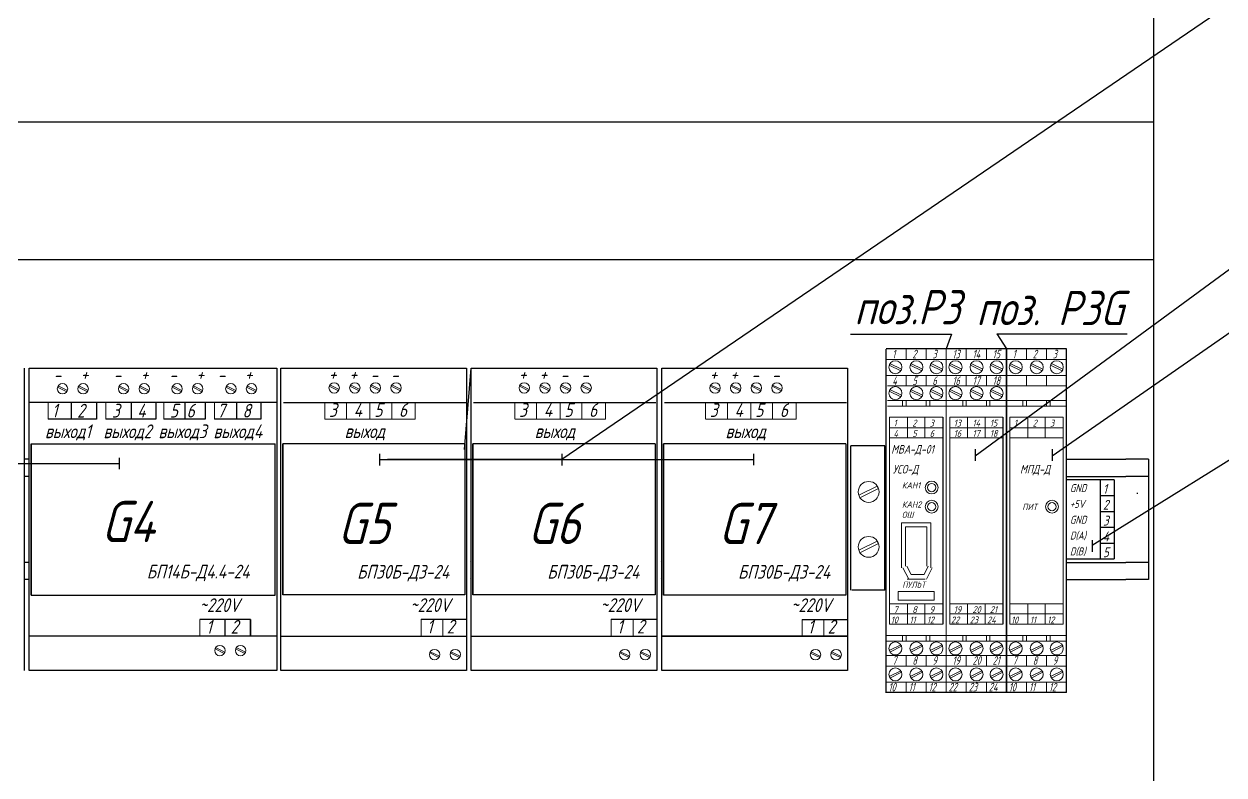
# Model space of a CAD drawing. Header units: millimetres. Extents: x 935 to 2239, y 268 to 862.
# Drawn here: x 1151.3 to 1238.6, y 669.9 to 724.6 of the extents above; entities that cross this region are included whole.
import ezdxf

# ---------------------------------------------------------------- set-up
doc = ezdxf.new("R2010")
doc.units = ezdxf.units.MM
doc.styles.add('GOST тип А', font='GOST_A.TTF', dxfattribs={"oblique": 15})
doc.styles.get("Standard").update_dxf_attribs({"font": 'GOST_A.TTF', "width": 0.8, "oblique": 15, "height": 3})

msp = doc.modelspace()

# ---------------------------------------------------------------- linework, layer by layer
at = {"color": 7, "lineweight": 30}
for p, q in [((1233.4601, 796.4888), (1233.4601, 602.2077)), ((1107.2101, 717.4341), (1233.4601, 717.4341)), ((1107.2101, 707.4341), (1233.4601, 707.4341)), ((1151.3411, 699.5202), (1151.3411, 677.5202)), ((1151.7096, 677.5202), (1151.7096, 699.5202)), ((1151.7096, 677.5202), (1151.7096, 699.5202)), ((1151.7096, 699.5202), (1169.7096, 699.5202)), ((1169.7096, 699.5202), (1169.7096, 677.5202)), ((1170.009, 677.525), (1170.009, 699.525)), ((1170.009, 699.525), (1183.509, 699.525)), ((1170.009, 677.525), (1170.009, 699.525)), ((1183.509, 699.525), (1183.509, 677.525)), ((1183.8312, 677.525), (1183.8312, 699.525)), ((1183.8312, 699.525), (1197.3312, 699.525)), ((1183.8312, 677.525), (1183.8312, 699.525)), ((1197.3312, 699.525), (1197.3312, 677.525)), ((1197.7029, 677.5202), (1197.7029, 699.5202)), ((1197.7029, 699.5202), (1211.2029, 699.5202)), ((1197.7029, 677.5202), (1197.7029, 699.5202)), ((1211.2029, 699.5202), (1211.2029, 677.5202)), ((1183.4765, 693.6967), (1183.4765, 693.6967)), ((1197.3483, 693.6919), (1197.3483, 693.6919)), ((1213.9089, 693.8637), (1211.4483, 693.8637)), ((1211.4483, 683.3637), (1211.4483, 693.8637)), ((1213.9089, 683.3637), (1213.9089, 693.8637)), ((1151.7096, 692.8952), (1151.3411, 692.8952)), ((1169.9387, 692.9824), (1169.9387, 692.9824)), ((1214.0083, 692.8952), (1213.9601, 692.8952)), ((1214.0083, 692.8952), (1214.0083, 692.8952)), ((1233.0909, 692.8952), (1231.4446, 692.8952)), ((1233.0909, 692.8952), (1231.4514, 692.8952)), ((1233.0909, 692.8952), (1233.0909, 684.1452)), ((1233.0909, 692.8952), (1233.0909, 684.1452)), ((1151.7096, 691.6452), (1151.3411, 691.6452)), ((1169.9387, 691.7324), (1169.9387, 691.7324)), ((1183.4765, 691.7324), (1183.4765, 691.7324)), ((1197.3483, 691.7276), (1197.3483, 691.7276)), ((1214.0083, 691.6452), (1213.9601, 691.6452)), ((1214.0068, 691.6452), (1214.0083, 691.6452)), ((1230.5977, 691.4041), (1230.5977, 685.6465)), ((1233.0909, 691.6452), (1231.4446, 691.6452)), ((1233.0909, 691.6452), (1231.4514, 691.6452)), ((1151.7096, 685.3952), (1151.3411, 685.3952)), ((1169.9387, 685.4824), (1169.9387, 685.4824)), ((1183.7609, 685.4824), (1183.7609, 685.4824)), ((1197.6326, 685.4776), (1197.6326, 685.4776)), ((1214.0083, 685.3952), (1213.9655, 685.3952)), ((1233.0909, 685.3952), (1231.4446, 685.3952)), ((1233.0909, 685.3952), (1231.4514, 685.3952)), ((1151.7096, 684.1452), (1151.3411, 684.1452)), ((1169.9387, 684.2324), (1169.9387, 684.2324)), ((1183.7609, 684.2324), (1183.7609, 684.2324)), ((1197.6326, 684.2276), (1197.6326, 684.2276)), ((1214.0083, 684.1452), (1213.9499, 684.1452)), ((1233.0909, 684.1452), (1231.4446, 684.1452)), ((1233.0909, 684.1452), (1231.4514, 684.1452)), ((1213.9089, 683.3637), (1211.5089, 683.3637)), ((1169.7096, 677.5202), (1151.7096, 677.5202)), ((1183.509, 677.525), (1170.009, 677.525)), ((1197.3312, 677.525), (1183.8312, 677.525)), ((1211.2029, 677.5202), (1197.7029, 677.5202)), ((1211.2029, 677.5202), (1197.7029, 677.5202))]:
    msp.add_line(p, q, dxfattribs=at)
at = {"color": 7}
for p, q in [((1256.0163, 737.6071), (1190.4298, 692.8883)), ((1220.4867, 693.1553), (1256.0163, 719.2428)), ((1226.0838, 693.1574), (1255.9191, 713.9005)), ((1256.0373, 703.4791), (1228.9932, 686.6209)), ((1211.4313, 702.0008), (1216.2576, 702.0008)), ((1216.2576, 702.0008), (1218.7527, 702.0008)), ((1218.7527, 702.0008), (1218.3833, 700.9204)), ((1222.0669, 702.0258), (1231.5458, 702.0258)), ((1222.0669, 702.0258), (1222.7583, 700.9204)), ((1170.009, 692.8952), (1170.009, 699.525)), ((1183.3541, 693.6095), (1183.8312, 699.525)), ((1169.7096, 697.0202), (1151.7096, 697.0202)), ((1154.7562, 697.0202), (1154.7562, 695.8044)), ((1156.598, 697.0202), (1156.598, 695.8044)), ((1159.1228, 697.0202), (1159.1228, 695.8044)), ((1160.9015, 697.0202), (1160.9015, 695.8044)), ((1163.0211, 697.0202), (1163.0211, 695.8044)), ((1164.4965, 697.0202), (1164.4965, 695.8044)), ((1166.7713, 697.0202), (1166.7713, 695.8044)), ((1168.55, 697.0202), (1168.55, 695.8044)), ((1170.1909, 697.025), (1183.4413, 697.025)), ((1173.1867, 697.025), (1179.7732, 697.025)), ((1173.1867, 697.025), (1179.7732, 697.025)), ((1173.1867, 697.025), (1179.7732, 697.025)), ((1173.1867, 697.025), (1179.7732, 697.025)), ((1184.0131, 697.025), (1197.2635, 697.025)), ((1187.0088, 697.025), (1193.5953, 697.025)), ((1187.0088, 697.025), (1193.5953, 697.025)), ((1187.0088, 697.025), (1193.5953, 697.025)), ((1187.0088, 697.025), (1193.5953, 697.025)), ((1197.8848, 697.0202), (1211.1352, 697.0202)), ((1200.8806, 697.0202), (1207.467, 697.0202)), ((1200.8806, 697.0202), (1207.467, 697.0202)), ((1200.8806, 697.0202), (1207.467, 697.0202)), ((1200.8806, 697.0202), (1207.467, 697.0202)), ((1154.7562, 695.8044), (1153.0759, 695.8044)), ((1156.598, 695.8044), (1154.7562, 695.8044)), ((1159.1228, 695.8044), (1157.281, 695.8044)), ((1160.9015, 695.8044), (1159.1228, 695.8044)), ((1163.3379, 695.8044), (1161.496, 695.8044)), ((1164.4965, 695.8044), (1163.3379, 695.8044)), ((1166.7713, 695.8044), (1165.1795, 695.8044)), ((1168.55, 695.8044), (1166.7713, 695.8044)), ((1151.8346, 694.0202), (1151.8346, 683.0202)), ((1151.8346, 683.0202), (1151.8346, 694.0202)), ((1151.8346, 694.0202), (1169.5846, 694.0202)), ((1169.5846, 683.0202), (1169.5846, 694.0202)), ((1183.384, 694.025), (1170.134, 694.025)), ((1170.134, 683.025), (1170.134, 694.025)), ((1170.134, 694.025), (1170.134, 683.025)), ((1183.384, 694.025), (1170.134, 694.025)), ((1183.384, 694.025), (1183.384, 683.025)), ((1197.2062, 694.025), (1183.9562, 694.025)), ((1183.9562, 683.025), (1183.9562, 694.025)), ((1183.9562, 694.025), (1183.9562, 683.025)), ((1197.2062, 694.025), (1183.9562, 694.025)), ((1197.2062, 694.025), (1197.2062, 683.025)), ((1211.0779, 694.0202), (1197.8279, 694.0202)), ((1197.8279, 683.0202), (1197.8279, 694.0202)), ((1197.8279, 694.0202), (1197.8279, 683.0202)), ((1211.0779, 694.0202), (1197.8279, 694.0202)), ((1211.0779, 694.0202), (1211.0779, 683.0202)), ((1213.9089, 693.8637), (1211.4483, 693.8637)), ((1213.8556, 693.8637), (1211.4483, 693.8637)), ((1158.252, 693.0106), (1158.252, 692.174)), ((1177.1822, 693.2814), (1177.1822, 692.4449)), ((1177.1822, 692.8883), (1204.3644, 692.8883)), ((1190.4298, 692.8883), (1177.7542, 692.8883)), ((1190.4298, 693.2814), (1190.4298, 692.4449)), ((1204.3644, 693.2974), (1204.3644, 692.4609)), ((1204.3644, 693.0004), (1204.3644, 693.0004)), ((1220.4867, 693.6222), (1220.4867, 692.7857)), ((1220.4867, 692.8818), (1220.4867, 692.8818)), ((1226.0838, 693.6244), (1226.0838, 692.7878)), ((1140.3425, 692.5951), (1158.2276, 692.5796)), ((1232.265, 690.4549), (1232.265, 690.3769)), ((1228.9932, 686.9993), (1228.9932, 686.1628)), ((1151.8346, 683.0202), (1169.5846, 683.0202)), ((1183.384, 683.025), (1170.134, 683.025)), ((1197.2062, 683.025), (1183.9562, 683.025)), ((1211.0779, 683.0202), (1197.8279, 683.0202)), ((1165.95, 681.236), (1164.1082, 681.236)), ((1167.7919, 681.236), (1165.95, 681.236)), ((1165.95, 680.0202), (1165.95, 681.236)), ((1167.7919, 681.236), (1167.7919, 680.0202)), ((1167.7919, 680.0202), (1167.7919, 681.236)), ((1180.2017, 681.2542), (1183.5177, 681.2542)), ((1180.9757, 681.2542), (1183.5177, 681.2542)), ((1180.9757, 681.2542), (1183.5177, 681.2542)), ((1180.9757, 681.2542), (1183.5177, 681.2542)), ((1194.0239, 681.2542), (1197.3399, 681.2542)), ((1194.7979, 681.2542), (1197.3399, 681.2542)), ((1194.7979, 681.2542), (1197.3399, 681.2542)), ((1194.7979, 681.2542), (1197.3399, 681.2542)), ((1207.8956, 681.2494), (1211.2116, 681.2494)), ((1208.6696, 681.2494), (1211.2116, 681.2494)), ((1208.6696, 681.2494), (1211.2116, 681.2494)), ((1208.6696, 681.2494), (1211.2116, 681.2494)), ((1166.2, 680.0202), (1151.7096, 680.0202)), ((1169.7096, 680.0202), (1165.95, 680.0202)), ((1170.009, 680.025), (1183.509, 680.025)), ((1183.8312, 680.025), (1197.3312, 680.025)), ((1211.2029, 680.0202), (1197.7029, 680.0202)), ((1197.7029, 680.0202), (1211.2029, 680.0202))]:
    msp.add_line(p, q, dxfattribs=at)
at = {"linetype": 'Continuous', "lineweight": 0}
for p, q in [((1214.0083, 700.9204), (1218.3833, 700.9204)), ((1215.4583, 700.9204), (1215.4583, 700.1605)), ((1216.9333, 700.9204), (1216.9333, 700.1605)), ((1218.3833, 700.9204), (1218.3833, 675.9204)), ((1218.3833, 700.9204), (1222.7583, 700.9204)), ((1219.8333, 700.9204), (1219.8333, 700.1605)), ((1221.3083, 700.9204), (1221.3083, 700.1605)), ((1222.7583, 700.9204), (1227.1333, 700.9204)), ((1224.2083, 700.9204), (1224.2083, 700.1605)), ((1225.6833, 700.9204), (1225.6833, 700.1605)), ((1227.1333, 675.9204), (1227.1333, 700.9204)), ((1227.1333, 700.9204), (1227.1333, 675.9204)), ((1218.3833, 700.1605), (1214.0083, 700.1605)), ((1215.1305, 699.4416), (1214.2893, 699.8607)), ((1216.6577, 699.4416), (1215.8165, 699.8607)), ((1218.1185, 699.4416), (1217.2773, 699.8607)), ((1222.7583, 700.1605), (1218.3833, 700.1605)), ((1219.5055, 699.4416), (1218.6643, 699.8607)), ((1221.0327, 699.4416), (1220.1915, 699.8607)), ((1222.4935, 699.4416), (1221.6523, 699.8607)), ((1227.1333, 700.1605), (1222.7583, 700.1605)), ((1223.8805, 699.4416), (1223.0393, 699.8607)), ((1225.4077, 699.4416), (1224.5665, 699.8607)), ((1226.8685, 699.4416), (1226.0273, 699.8607)), ((1218.3833, 698.9915), (1214.0083, 698.9915)), ((1215.073, 699.3263), (1214.2318, 699.7455)), ((1215.4583, 698.9915), (1215.4583, 698.2316)), ((1216.6002, 699.3263), (1215.759, 699.7455)), ((1216.9333, 698.9915), (1216.9333, 698.2316)), ((1218.061, 699.3263), (1217.2198, 699.7455)), ((1222.7583, 698.9915), (1218.3833, 698.9915)), ((1219.448, 699.3263), (1218.6068, 699.7455)), ((1219.8333, 698.9915), (1219.8333, 698.2316)), ((1220.9752, 699.3263), (1220.134, 699.7455)), ((1221.3083, 698.9915), (1221.3083, 698.2316)), ((1222.436, 699.3263), (1221.5948, 699.7455)), ((1227.1333, 698.9915), (1222.7583, 698.9915)), ((1223.823, 699.3263), (1222.9818, 699.7455)), ((1224.2083, 698.9915), (1224.2083, 698.2316)), ((1225.3502, 699.3263), (1224.509, 699.7455)), ((1225.6833, 698.9915), (1225.6833, 698.2316)), ((1226.811, 699.3263), (1225.9698, 699.7455)), ((1218.4809, 698.2274), (1214.1059, 698.2274)), ((1222.7583, 698.2316), (1218.3833, 698.2316)), ((1227.1333, 698.2316), (1222.7583, 698.2316)), ((1218.4809, 697.1753), (1214.1059, 697.1753)), ((1215.073, 697.4358), (1214.2318, 697.8549)), ((1215.1305, 697.5511), (1214.2893, 697.9702)), ((1215.2083, 697.1794), (1215.2083, 696.7702)), ((1215.4583, 697.1794), (1215.4583, 696.7702)), ((1216.6002, 697.4358), (1215.759, 697.8549)), ((1216.6577, 697.5511), (1215.8165, 697.9702)), ((1216.9333, 697.1794), (1216.9333, 696.7702)), ((1217.1833, 697.1794), (1217.1833, 696.7702)), ((1218.061, 697.4358), (1217.2198, 697.8549)), ((1218.1185, 697.5511), (1217.2773, 697.9702)), ((1222.7583, 697.1794), (1218.3833, 697.1794)), ((1219.448, 697.4358), (1218.6068, 697.8549)), ((1219.5055, 697.5511), (1218.6643, 697.9702)), ((1219.5833, 697.1794), (1219.5833, 696.7702)), ((1219.8333, 697.1794), (1219.8333, 696.7702)), ((1220.9752, 697.4358), (1220.134, 697.8549)), ((1221.0327, 697.5511), (1220.1915, 697.9702)), ((1221.3083, 697.1794), (1221.3083, 696.7702)), ((1221.5583, 697.1794), (1221.5583, 696.7702)), ((1222.436, 697.4358), (1221.5948, 697.8549)), ((1222.4935, 697.5511), (1221.6523, 697.9702)), ((1227.1333, 697.1794), (1222.7583, 697.1794)), ((1223.9583, 697.1794), (1223.9583, 696.7702)), ((1224.2083, 697.1794), (1224.2083, 696.7702)), ((1225.6833, 697.1794), (1225.6833, 696.7702)), ((1225.9333, 697.1794), (1225.9333, 696.7702)), ((1218.4809, 696.7661), (1214.1059, 696.7661)), ((1222.7583, 696.7702), (1218.3833, 696.7702)), ((1227.1333, 696.7702), (1222.7583, 696.7702)), ((1214.2583, 695.9519), (1214.2583, 680.8889)), ((1218.1333, 695.9519), (1214.2583, 695.9519)), ((1215.5583, 695.9519), (1215.5583, 694.4614)), ((1216.8333, 695.9519), (1216.8333, 694.4614)), ((1218.6333, 695.9519), (1218.6333, 680.8889)), ((1222.5083, 695.9519), (1218.6333, 695.9519)), ((1219.9333, 695.9519), (1219.9333, 694.4614)), ((1221.2083, 695.9519), (1221.2083, 694.4614)), ((1226.8833, 695.9519), (1223.0083, 695.9519)), ((1223.0083, 695.9519), (1223.0083, 680.8889)), ((1224.3083, 695.9519), (1224.3083, 694.4614)), ((1225.5833, 695.9519), (1225.5833, 694.4614)), ((1226.8833, 695.9519), (1226.8833, 680.8889)), ((1218.1333, 695.192), (1214.2583, 695.192)), ((1222.5083, 695.192), (1218.6333, 695.192)), ((1226.8833, 695.192), (1223.0083, 695.192)), ((1218.1333, 694.4614), (1214.2583, 694.4614)), ((1222.5083, 694.4614), (1218.6333, 694.4614)), ((1226.8833, 694.4614), (1223.0083, 694.4614)), ((1215.1352, 688.2832), (1215.1352, 685.0055)), ((1217.2564, 688.2832), (1215.1352, 688.2832)), ((1216.9759, 687.9808), (1215.4157, 687.9808)), ((1215.4157, 687.9808), (1215.4157, 685.1209)), ((1216.9759, 685.1209), (1216.9759, 687.9808)), ((1217.2564, 685.0055), (1217.2564, 688.2832)), ((1215.2328, 685.0014), (1215.6495, 684.1681)), ((1215.5133, 685.1167), (1215.8198, 684.5038)), ((1217.0735, 685.1167), (1216.7671, 684.5038)), ((1217.354, 685.0014), (1216.9373, 684.1681)), ((1215.5519, 684.1722), (1216.8397, 684.1722)), ((1215.8198, 684.5038), (1216.7671, 684.5038)), ((1218.1333, 682.3794), (1214.2583, 682.3794)), ((1215.5583, 680.8889), (1215.5583, 682.3794)), ((1216.8333, 680.8889), (1216.8333, 682.3794)), ((1222.5083, 682.3794), (1218.6333, 682.3794)), ((1219.9333, 680.8889), (1219.9333, 682.3794)), ((1221.2083, 680.8889), (1221.2083, 682.3794)), ((1226.8833, 682.3794), (1223.0083, 682.3794)), ((1224.3083, 680.8889), (1224.3083, 682.3794)), ((1225.5833, 680.8889), (1225.5833, 682.3794)), ((1218.1333, 681.6488), (1214.2583, 681.6488)), ((1222.5083, 681.6488), (1218.6333, 681.6488)), ((1226.8833, 681.6488), (1223.0083, 681.6488)), ((1218.1333, 680.8889), (1214.2583, 680.8889)), ((1222.5083, 680.8889), (1218.6333, 680.8889)), ((1226.8833, 680.8889), (1223.0083, 680.8889)), ((1218.3833, 680.0706), (1214.0083, 680.0706)), ((1215.2083, 679.6614), (1215.2083, 680.0706)), ((1215.4583, 679.6614), (1215.4583, 680.0706)), ((1216.9333, 679.6614), (1216.9333, 680.0706)), ((1217.1833, 679.6614), (1217.1833, 680.0706)), ((1222.7583, 680.0706), (1218.3833, 680.0706)), ((1219.5833, 679.6614), (1219.5833, 680.0706)), ((1219.8333, 679.6614), (1219.8333, 680.0706)), ((1221.3083, 679.6614), (1221.3083, 680.0706)), ((1221.5583, 679.6614), (1221.5583, 680.0706)), ((1227.1333, 680.0706), (1222.7583, 680.0706)), ((1223.9583, 679.6614), (1223.9583, 680.0706)), ((1224.2083, 679.6614), (1224.2083, 680.0706)), ((1225.6833, 679.6614), (1225.6833, 680.0706)), ((1225.9333, 679.6614), (1225.9333, 680.0706)), ((1218.3833, 679.6614), (1214.0083, 679.6614)), ((1215.073, 679.405), (1214.2318, 678.9859)), ((1215.1305, 679.2897), (1214.2893, 678.8706)), ((1216.6002, 679.405), (1215.759, 678.9859)), ((1216.6577, 679.2897), (1215.8165, 678.8706)), ((1218.061, 679.405), (1217.2198, 678.9859)), ((1218.1185, 679.2897), (1217.2773, 678.8706)), ((1222.7583, 679.6614), (1218.3833, 679.6614)), ((1219.448, 679.405), (1218.6068, 678.9859)), ((1219.5055, 679.2897), (1218.6643, 678.8706)), ((1220.9752, 679.405), (1220.134, 678.9859)), ((1221.0327, 679.2897), (1220.1915, 678.8706)), ((1222.436, 679.405), (1221.5948, 678.9859)), ((1222.4935, 679.2897), (1221.6523, 678.8706)), ((1227.1333, 679.6614), (1222.7583, 679.6614)), ((1223.823, 679.405), (1222.9818, 678.9859)), ((1223.8805, 679.2897), (1223.0393, 678.8706)), ((1225.3502, 679.405), (1224.509, 678.9859)), ((1225.4077, 679.2897), (1224.5665, 678.8706)), ((1226.811, 679.405), (1225.9698, 678.9859)), ((1226.8685, 679.2897), (1226.0273, 678.8706)), ((1218.3833, 678.6092), (1214.0083, 678.6092)), ((1215.4583, 677.8493), (1215.4583, 678.6092)), ((1216.9333, 677.8493), (1216.9333, 678.6092)), ((1222.7583, 678.6092), (1218.3833, 678.6092)), ((1219.8333, 677.8493), (1219.8333, 678.6092)), ((1221.3083, 677.8493), (1221.3083, 678.6092)), ((1227.1333, 678.6092), (1222.7583, 678.6092)), ((1224.2083, 677.8493), (1224.2083, 678.6092)), ((1224.2083, 677.8493), (1224.2083, 678.6092)), ((1225.6833, 677.8493), (1225.6833, 678.6092)), ((1225.6833, 677.8493), (1225.6833, 678.6092)), ((1218.3833, 677.8493), (1214.0083, 677.8493)), ((1215.073, 677.5145), (1214.2318, 677.0953)), ((1215.1305, 677.3992), (1214.2893, 676.9801)), ((1216.6002, 677.5145), (1215.759, 677.0953)), ((1216.6577, 677.3992), (1215.8165, 676.9801)), ((1218.061, 677.5145), (1217.2198, 677.0953)), ((1218.1185, 677.3992), (1217.2773, 676.9801)), ((1222.7583, 677.8493), (1218.3833, 677.8493)), ((1219.448, 677.5145), (1218.6068, 677.0953)), ((1219.5055, 677.3992), (1218.6643, 676.9801)), ((1220.9752, 677.5145), (1220.134, 677.0953)), ((1221.0327, 677.3992), (1220.1915, 676.9801)), ((1222.436, 677.5145), (1221.5948, 677.0953)), ((1222.4935, 677.3992), (1221.6523, 676.9801)), ((1227.1333, 677.8493), (1222.7583, 677.8493)), ((1223.823, 677.5145), (1222.9818, 677.0953)), ((1223.823, 677.5145), (1222.9818, 677.0953)), ((1223.8805, 677.3992), (1223.0393, 676.9801)), ((1223.8805, 677.3992), (1223.0393, 676.9801)), ((1225.3502, 677.5145), (1224.509, 677.0953)), ((1225.3502, 677.5145), (1224.509, 677.0953)), ((1225.4077, 677.3992), (1224.5665, 676.9801)), ((1225.4077, 677.3992), (1224.5665, 676.9801)), ((1226.811, 677.5145), (1225.9698, 677.0953)), ((1226.811, 677.5145), (1225.9698, 677.0953)), ((1226.8685, 677.3992), (1226.0273, 676.9801)), ((1226.8685, 677.3992), (1226.0273, 676.9801)), ((1218.3833, 676.6803), (1214.0083, 676.6803)), ((1215.4583, 675.9204), (1215.4583, 676.6803)), ((1216.9333, 675.9204), (1216.9333, 676.6803)), ((1222.7583, 676.6803), (1218.3833, 676.6803)), ((1219.8333, 675.9204), (1219.8333, 676.6803)), ((1221.3083, 675.9204), (1221.3083, 676.6803)), ((1227.1333, 676.6803), (1222.7583, 676.6803)), ((1224.2083, 675.9204), (1224.2083, 676.6803)), ((1224.2083, 675.9204), (1224.2083, 676.6803)), ((1225.6833, 675.9204), (1225.6833, 676.6803)), ((1225.6833, 675.9204), (1225.6833, 676.6803))]:
    msp.add_line(p, q, dxfattribs=at)
at = {"linetype": 'Continuous', "lineweight": 30}
for p, q in [((1218.3833, 700.9204), (1214.0083, 700.9204)), ((1214.0083, 675.9163), (1214.0083, 700.9163)), ((1222.7583, 700.9204), (1218.3833, 700.9204)), ((1227.1333, 700.9204), (1222.7583, 700.9204)), ((1222.7583, 675.9204), (1222.7583, 700.9204)), ((1222.7583, 700.9204), (1222.7583, 675.9204)), ((1227.1333, 675.9204), (1227.1333, 700.9204)), ((1218.3833, 675.9204), (1214.0083, 675.9204)), ((1222.7583, 675.9204), (1218.3833, 675.9204)), ((1227.1333, 675.9204), (1222.7583, 675.9204))]:
    msp.add_line(p, q, dxfattribs=at)
at = {"color": 7, "linetype": 'Continuous', "lineweight": 0}
for p, q in [((1154.437, 697.8105), (1153.764, 698.1458)), ((1154.437, 697.8105), (1153.764, 698.1458)), ((1154.4829, 697.9027), (1153.81, 698.238)), ((1154.4829, 697.9027), (1153.81, 698.238)), ((1155.937, 697.8105), (1155.264, 698.1458)), ((1155.937, 697.8105), (1155.264, 698.1458)), ((1155.9829, 697.9027), (1155.31, 698.238)), ((1155.9829, 697.9027), (1155.31, 698.238)), ((1158.8822, 697.8105), (1158.2092, 698.1458)), ((1158.8822, 697.8105), (1158.2092, 698.1458)), ((1158.9281, 697.9027), (1158.2552, 698.238)), ((1158.9281, 697.9027), (1158.2552, 698.238)), ((1160.3822, 697.8105), (1159.7092, 698.1458)), ((1160.3822, 697.8105), (1159.7092, 698.1458)), ((1160.4281, 697.9027), (1159.7552, 698.238)), ((1160.4281, 697.9027), (1159.7552, 698.238)), ((1162.7661, 697.8105), (1162.0932, 698.1458)), ((1162.7661, 697.8105), (1162.0932, 698.1458)), ((1162.8121, 697.9027), (1162.1391, 698.238)), ((1162.8121, 697.9027), (1162.1391, 698.238)), ((1164.2661, 697.8105), (1163.5932, 698.1458)), ((1164.2661, 697.8105), (1163.5932, 698.1458)), ((1164.3121, 697.9027), (1163.6391, 698.238)), ((1164.3121, 697.9027), (1163.6391, 698.238)), ((1166.6802, 697.8105), (1166.0073, 698.1458)), ((1166.6802, 697.8105), (1166.0073, 698.1458)), ((1166.7262, 697.9027), (1166.0532, 698.238)), ((1166.7262, 697.9027), (1166.0532, 698.238)), ((1168.1802, 697.8105), (1167.5073, 698.1458)), ((1168.1802, 697.8105), (1167.5073, 698.1458)), ((1168.2262, 697.9027), (1167.5532, 698.238)), ((1168.2262, 697.9027), (1167.5532, 698.238)), ((1174.1918, 697.8728), (1173.5189, 698.2082)), ((1174.1918, 697.8728), (1173.5189, 698.2082)), ((1174.2378, 697.9651), (1173.5648, 698.3004)), ((1174.2378, 697.9651), (1173.5648, 698.3004)), ((1175.6918, 697.8728), (1175.0189, 698.2082)), ((1175.6918, 697.8728), (1175.0189, 698.2082)), ((1175.7378, 697.9651), (1175.0648, 698.3004)), ((1175.7378, 697.9651), (1175.0648, 698.3004)), ((1177.1918, 697.8728), (1176.5189, 698.2082)), ((1177.1918, 697.8728), (1176.5189, 698.2082)), ((1177.2378, 697.9651), (1176.5648, 698.3004)), ((1177.2378, 697.9651), (1176.5648, 698.3004)), ((1178.6918, 697.8728), (1178.0189, 698.2082)), ((1178.6918, 697.8728), (1178.0189, 698.2082)), ((1178.7378, 697.9651), (1178.0648, 698.3004)), ((1178.7378, 697.9651), (1178.0648, 698.3004)), ((1188.014, 697.8728), (1187.341, 698.2082)), ((1188.014, 697.8728), (1187.341, 698.2082)), ((1188.0599, 697.9651), (1187.387, 698.3004)), ((1188.0599, 697.9651), (1187.387, 698.3004)), ((1189.514, 697.8728), (1188.841, 698.2082)), ((1189.514, 697.8728), (1188.841, 698.2082)), ((1189.5599, 697.9651), (1188.887, 698.3004)), ((1189.5599, 697.9651), (1188.887, 698.3004)), ((1191.014, 697.8728), (1190.341, 698.2082)), ((1191.014, 697.8728), (1190.341, 698.2082)), ((1191.0599, 697.9651), (1190.387, 698.3004)), ((1191.0599, 697.9651), (1190.387, 698.3004)), ((1192.514, 697.8728), (1191.841, 698.2082)), ((1192.514, 697.8728), (1191.841, 698.2082)), ((1192.5599, 697.9651), (1191.887, 698.3004)), ((1192.5599, 697.9651), (1191.887, 698.3004)), ((1201.8857, 697.8681), (1201.2127, 698.2034)), ((1201.8857, 697.8681), (1201.2127, 698.2034)), ((1201.9316, 697.9603), (1201.2587, 698.2956)), ((1201.9316, 697.9603), (1201.2587, 698.2956)), ((1203.3857, 697.8681), (1202.7127, 698.2034)), ((1203.3857, 697.8681), (1202.7127, 698.2034)), ((1203.4316, 697.9603), (1202.7587, 698.2956)), ((1203.4316, 697.9603), (1202.7587, 698.2956)), ((1204.8857, 697.8681), (1204.2127, 698.2034)), ((1204.8857, 697.8681), (1204.2127, 698.2034)), ((1204.9316, 697.9603), (1204.2587, 698.2956)), ((1204.9316, 697.9603), (1204.2587, 698.2956)), ((1206.3857, 697.8681), (1205.7127, 698.2034)), ((1206.3857, 697.8681), (1205.7127, 698.2034)), ((1206.4316, 697.9603), (1205.7587, 698.2956)), ((1206.4316, 697.9603), (1205.7587, 698.2956)), ((1151.7096, 697.0202), (1168.4596, 697.0202)), ((1153.0759, 697.0202), (1153.0759, 695.8044)), ((1153.0759, 695.8044), (1153.0759, 697.0202)), ((1154.7562, 695.8044), (1154.7562, 697.0202)), ((1154.7562, 697.0202), (1156.598, 697.0202)), ((1157.281, 695.8044), (1157.281, 697.0202)), ((1157.281, 697.0202), (1159.1228, 697.0202)), ((1159.1228, 695.8044), (1159.1228, 697.0202)), ((1159.1228, 697.0202), (1160.9015, 697.0202)), ((1161.496, 695.8044), (1161.496, 697.0202)), ((1161.496, 697.0202), (1163.3379, 697.0202)), ((1163.3379, 697.0202), (1164.4965, 697.0202)), ((1164.9295, 697.0202), (1166.7713, 697.0202)), ((1165.1795, 695.8044), (1165.1795, 697.0202)), ((1166.7713, 695.8044), (1166.7713, 697.0202)), ((1166.7713, 697.0202), (1168.55, 697.0202)), ((1173.1867, 697.025), (1173.1867, 695.8092)), ((1174.7727, 697.025), (1174.7727, 695.8092)), ((1176.4799, 697.025), (1176.4799, 695.8092)), ((1178.0659, 697.025), (1178.0659, 695.8092)), ((1179.7732, 697.025), (1179.7732, 695.8092)), ((1187.0088, 697.025), (1187.0088, 695.8092)), ((1188.5948, 697.025), (1188.5948, 695.8092)), ((1190.3021, 697.025), (1190.3021, 695.8092)), ((1191.8881, 697.025), (1191.8881, 695.8092)), ((1193.5953, 697.025), (1193.5953, 695.8092)), ((1200.8806, 697.0202), (1200.8806, 695.8044)), ((1202.4666, 697.0202), (1202.4666, 695.8044)), ((1204.1738, 697.0202), (1204.1738, 695.8044)), ((1205.7598, 697.0202), (1205.7598, 695.8044)), ((1207.467, 697.0202), (1207.467, 695.8044)), ((1176.4799, 695.8092), (1173.2067, 695.8092)), ((1179.7732, 695.8092), (1176.4999, 695.8092)), ((1190.3021, 695.8092), (1187.0288, 695.8092)), ((1193.5953, 695.8092), (1190.3221, 695.8092)), ((1204.1738, 695.8044), (1200.9006, 695.8044)), ((1207.467, 695.8044), (1204.1938, 695.8044)), ((1212.0187, 690.2788), (1213.3646, 690.9494)), ((1212.1106, 690.0944), (1213.4565, 690.765)), ((1212.0187, 686.2788), (1213.3646, 686.9494)), ((1212.1106, 686.0944), (1213.4565, 686.765)), ((1164.1082, 681.236), (1164.1082, 680.0202)), ((1165.95, 681.236), (1165.95, 680.0202)), ((1180.2017, 681.2542), (1180.2017, 680.0384)), ((1181.7835, 681.2542), (1181.7835, 680.0384)), ((1183.5177, 681.2542), (1183.5177, 680.0384)), ((1194.0239, 681.2542), (1194.0239, 680.0384)), ((1195.6057, 681.2542), (1195.6057, 680.0384)), ((1197.3399, 681.2542), (1197.3399, 680.0384)), ((1207.8956, 681.2494), (1207.8956, 680.0336)), ((1209.4774, 681.2494), (1209.4774, 680.0336)), ((1211.2116, 681.2494), (1211.2116, 680.0336)), ((1164.1082, 680.0202), (1165.95, 680.0202)), ((1165.95, 680.0202), (1167.7919, 680.0202)), ((1183.5177, 680.0384), (1180.2017, 680.0384)), ((1197.3399, 680.0384), (1194.0239, 680.0384)), ((1211.2116, 680.0336), (1207.8956, 680.0336)), ((1210.22, 680.0202), (1211.2029, 680.0202)), ((1165.8851, 678.7634), (1165.2122, 679.0987)), ((1165.8851, 678.7634), (1165.2122, 679.0987)), ((1165.9311, 678.8557), (1165.2581, 679.191)), ((1165.9311, 678.8557), (1165.2581, 679.191)), ((1167.3851, 678.7634), (1166.7122, 679.0987)), ((1167.3851, 678.7634), (1166.7122, 679.0987)), ((1167.4311, 678.8557), (1166.7581, 679.191)), ((1167.4311, 678.8557), (1166.7581, 679.191)), ((1181.5397, 678.5639), (1180.8668, 678.8992)), ((1181.5397, 678.5639), (1180.8668, 678.8992)), ((1183.0397, 678.5639), (1182.3668, 678.8992)), ((1183.0397, 678.5639), (1182.3668, 678.8992)), ((1195.3619, 678.5639), (1194.6889, 678.8992)), ((1195.3619, 678.5639), (1194.6889, 678.8992)), ((1196.8619, 678.5639), (1196.1889, 678.8992)), ((1196.8619, 678.5639), (1196.1889, 678.8992)), ((1209.2336, 678.5591), (1208.5606, 678.8944)), ((1209.2336, 678.5591), (1208.5606, 678.8944)), ((1210.7336, 678.5591), (1210.0606, 678.8944)), ((1210.7336, 678.5591), (1210.0606, 678.8944)), ((1181.4938, 678.4717), (1180.8208, 678.807)), ((1181.4938, 678.4717), (1180.8208, 678.807)), ((1182.9938, 678.4717), (1182.3208, 678.807)), ((1182.9938, 678.4717), (1182.3208, 678.807)), ((1195.3159, 678.4717), (1194.643, 678.807)), ((1195.3159, 678.4717), (1194.643, 678.807)), ((1196.8159, 678.4717), (1196.143, 678.807)), ((1196.8159, 678.4717), (1196.143, 678.807)), ((1209.1877, 678.4669), (1208.5147, 678.8022)), ((1209.1877, 678.4669), (1208.5147, 678.8022)), ((1210.6877, 678.4669), (1210.0147, 678.8022)), ((1210.6877, 678.4669), (1210.0147, 678.8022))]:
    msp.add_line(p, q, dxfattribs=at)
for p, q in [((1218.1333, 695.9519), (1218.1333, 680.8889)), ((1222.5083, 695.9519), (1222.5083, 680.8889)), ((1229.5856, 685.6465), (1229.5856, 691.4041)), ((1229.5856, 690.2526), (1230.5977, 690.2526)), ((1229.5856, 689.1011), (1230.5977, 689.1011)), ((1229.5856, 687.9496), (1230.5977, 687.9496)), ((1229.5856, 686.798), (1230.5977, 686.798))]:
    msp.add_line(p, q)
at = {"lineweight": 30}
for p, q in [((1227.1407, 692.8952), (1231.4446, 692.8952)), ((1227.1407, 691.6452), (1231.4446, 691.6452)), ((1230.5977, 691.4041), (1227.1504, 691.4041)), ((1227.1407, 685.3952), (1231.4446, 685.3952)), ((1227.1504, 685.6465), (1230.5977, 685.6465)), ((1227.1407, 684.1452), (1231.4446, 684.1452))]:
    msp.add_line(p, q, dxfattribs=at)
at = {"linetype": 'Continuous', "lineweight": 0}
msp.add_lwpolyline([(1214.8833, 683.2855), (1217.5083, 683.2855), (1217.5083, 682.6557), (1214.8833, 682.6557)], close=True, dxfattribs=at)
for centre, radius in [((1214.6811, 699.5935), 0.4743), ((1216.2083, 699.5935), 0.4743), ((1217.6691, 699.5935), 0.4743), ((1219.0561, 699.5935), 0.4743), ((1220.5833, 699.5935), 0.4743), ((1222.0441, 699.5935), 0.4743), ((1223.4311, 699.5935), 0.4743), ((1224.9583, 699.5935), 0.4743), ((1226.4191, 699.5935), 0.4743), ((1214.6811, 697.703), 0.4743), ((1216.2083, 697.703), 0.4743), ((1217.6691, 697.703), 0.4743), ((1219.0561, 697.703), 0.4743), ((1220.5833, 697.703), 0.4743), ((1222.0441, 697.703), 0.4743), ((1217.3216, 690.8388), 0.4651), ((1217.3216, 690.8388), 0.3059), ((1217.3216, 689.4468), 0.4651), ((1217.3216, 689.4468), 0.3059), ((1226.0716, 689.4468), 0.4651), ((1226.0716, 689.4468), 0.3059), ((1214.6811, 679.1378), 0.4743), ((1216.2083, 679.1378), 0.4743), ((1217.6691, 679.1378), 0.4743), ((1219.0561, 679.1378), 0.4743), ((1220.5833, 679.1378), 0.4743), ((1222.0441, 679.1378), 0.4743), ((1223.4311, 679.1378), 0.4743), ((1224.9583, 679.1378), 0.4743), ((1226.4191, 679.1378), 0.4743), ((1214.6811, 677.2473), 0.4743), ((1216.2083, 677.2473), 0.4743), ((1217.6691, 677.2473), 0.4743), ((1219.0561, 677.2473), 0.4743), ((1220.5833, 677.2473), 0.4743), ((1222.0441, 677.2473), 0.4743), ((1223.4311, 677.2473), 0.4743), ((1223.4311, 677.2473), 0.4743), ((1224.9583, 677.2473), 0.4743), ((1224.9583, 677.2473), 0.4743), ((1226.4191, 677.2473), 0.4743), ((1226.4191, 677.2473), 0.4743)]:
    msp.add_circle(centre, radius, dxfattribs=at)
at = {"color": 7, "linetype": 'Continuous', "lineweight": 0}
for centre, radius in [((1154.1235, 698.0243), 0.3795), ((1154.1235, 698.0243), 0.3795), ((1155.6235, 698.0243), 0.3795), ((1155.6235, 698.0243), 0.3795), ((1158.5687, 698.0243), 0.3795), ((1158.5687, 698.0243), 0.3795), ((1160.0687, 698.0243), 0.3795), ((1160.0687, 698.0243), 0.3795), ((1162.4526, 698.0243), 0.3795), ((1162.4526, 698.0243), 0.3795), ((1163.9526, 698.0243), 0.3795), ((1163.9526, 698.0243), 0.3795), ((1166.3667, 698.0243), 0.3795), ((1166.3667, 698.0243), 0.3795), ((1167.8667, 698.0243), 0.3795), ((1167.8667, 698.0243), 0.3795), ((1173.8783, 698.0866), 0.3795), ((1173.8783, 698.0866), 0.3795), ((1175.3783, 698.0866), 0.3795), ((1175.3783, 698.0866), 0.3795), ((1176.8783, 698.0866), 0.3795), ((1176.8783, 698.0866), 0.3795), ((1178.3783, 698.0866), 0.3795), ((1178.3783, 698.0866), 0.3795), ((1187.7005, 698.0866), 0.3795), ((1187.7005, 698.0866), 0.3795), ((1189.2005, 698.0866), 0.3795), ((1189.2005, 698.0866), 0.3795), ((1190.7005, 698.0866), 0.3795), ((1190.7005, 698.0866), 0.3795), ((1192.2005, 698.0866), 0.3795), ((1192.2005, 698.0866), 0.3795), ((1201.5722, 698.0818), 0.3795), ((1201.5722, 698.0818), 0.3795), ((1203.0722, 698.0818), 0.3795), ((1203.0722, 698.0818), 0.3795), ((1204.5722, 698.0818), 0.3795), ((1204.5722, 698.0818), 0.3795), ((1206.0722, 698.0818), 0.3795), ((1206.0722, 698.0818), 0.3795), ((1212.7376, 690.5219), 0.7589), ((1212.7376, 686.5219), 0.7589), ((1165.5716, 678.9772), 0.3795), ((1165.5716, 678.9772), 0.3795), ((1167.0716, 678.9772), 0.3795), ((1167.0716, 678.9772), 0.3795), ((1181.1803, 678.6855), 0.3795), ((1181.1803, 678.6855), 0.3795), ((1182.6803, 678.6855), 0.3795), ((1182.6803, 678.6855), 0.3795), ((1195.0024, 678.6855), 0.3795), ((1195.0024, 678.6855), 0.3795), ((1196.5024, 678.6855), 0.3795), ((1196.5024, 678.6855), 0.3795), ((1208.8742, 678.6807), 0.3795), ((1208.8742, 678.6807), 0.3795), ((1210.3742, 678.6807), 0.3795), ((1210.3742, 678.6807), 0.3795)]:
    msp.add_circle(centre, radius, dxfattribs=at)

# ---------------------------------------------------------------- texts
at = {"color": 7, "linetype": 'Continuous', "lineweight": 0, "oblique": 15}
for s, p in [('поз.Р3', (1211.6957, 702.7103)), ('поз. Р3G', (1220.5733, 702.6452))]:
    msp.add_text(s, height=2.5, dxfattribs=at).set_placement(p)
at = {"linetype": 'Continuous', "lineweight": 0, "oblique": 15, "width": 0.8}
for s, p in [('1', (1214.4542, 700.2368)), ('2', (1215.9174, 700.2368)), ('3', (1217.3726, 700.2368)), ('13', (1218.8292, 700.2368)), ('14', (1220.2924, 700.2368)), ('15', (1221.7476, 700.2368)), ('1', (1223.2042, 700.2368)), ('2', (1224.6674, 700.2368)), ('3', (1226.1226, 700.2368)), ('4', (1214.4542, 698.2985)), ('5', (1215.9174, 698.2985)), ('6', (1217.3726, 698.2985)), ('16', (1218.8292, 698.2985)), ('17', (1220.2924, 698.2985)), ('18', (1221.7476, 698.2985)), ('7', (1214.4542, 677.9471)), ('8', (1215.9174, 677.9471)), ('9', (1217.3726, 677.9471)), ('19', (1218.8292, 677.9471)), ('20', (1220.2924, 677.9471)), ('21', (1221.7476, 677.9471)), ('7', (1223.2042, 677.9471)), ('8', (1224.6674, 677.9471)), ('9', (1226.1226, 677.9471)), ('10', (1214.1802, 676.0088)), ('11', (1215.6434, 676.0088)), ('12', (1217.0985, 676.0088)), ('22', (1218.5552, 676.0088)), ('23', (1220.0184, 676.0088)), ('24', (1221.4735, 676.0088)), ('10', (1222.9302, 676.0088)), ('10', (1222.9302, 676.0088)), ('11', (1224.3934, 676.0088)), ('11', (1224.3934, 676.0088)), ('12', (1225.8485, 676.0088)), ('12', (1225.8485, 676.0088))]:
    msp.add_text(s, height=0.625, dxfattribs=at).set_placement(p)
at = {"color": 7, "linetype": 'Continuous', "lineweight": 0, "style": 'GOST тип А', "oblique": 15}
for s, p in [('-', (1153.4638, 698.5239)), ('+', (1155.4486, 698.596)), ('-', (1157.8304, 698.5239)), ('+', (1159.8152, 698.596)), ('-', (1161.8741, 698.5239)), ('+', (1163.8589, 698.596)), ('-', (1165.3979, 698.5239)), ('+', (1167.3827, 698.596)), ('+', (1173.4843, 698.6008)), ('+', (1174.9843, 698.6008)), ('-', (1176.4995, 698.5287)), ('-', (1177.9995, 698.5287)), ('+', (1187.3064, 698.6008)), ('+', (1188.8064, 698.6008)), ('-', (1190.3216, 698.5287)), ('-', (1191.8216, 698.5287)), ('+', (1201.1782, 698.596)), ('+', (1202.6782, 698.596)), ('-', (1204.1933, 698.5239)), ('-', (1205.6933, 698.5239)), ('1', (1153.348, 695.9305)), ('2', (1155.1899, 695.9305)), ('3', (1157.7147, 695.9305)), ('4', (1159.5565, 695.9305)), ('5', (1161.9297, 695.9305)), ('6', (1163.147, 695.9305)), ('7', (1165.3632, 695.9305)), ('8', (1167.205, 695.9305)), ('3', (1173.5021, 695.9776)), ('4', (1175.2935, 695.9776)), ('5', (1176.7953, 695.9776)), ('6', (1178.5867, 695.9776)), ('3', (1187.3243, 695.9776)), ('4', (1189.1156, 695.9776)), ('5', (1190.6175, 695.9776)), ('6', (1192.4089, 695.9776)), ('3', (1201.196, 695.9728)), ('4', (1202.9873, 695.9728)), ('5', (1204.4892, 695.9728)), ('6', (1206.2806, 695.9728)), ('выход1', (1152.848, 694.4305)), ('выход2', (1157.098, 694.4305)), ('выход3', (1161.098, 694.4305)), ('выход4', (1165.098, 694.4305)), ('выход', (1174.6337, 694.4353)), ('выход', (1188.4559, 694.4353)), ('выход', (1202.3276, 694.4305)), ('БП14Б-Д4.4-24', (1160.2512, 684.2267)), ('БП30Б-Д3-24', (1175.5479, 684.2115)), ('БП30Б-Д3-24', (1189.37, 684.2115)), ('БП30Б-Д3-24', (1203.2418, 684.2067)), ('~220V', (1164.0743, 681.7825)), ('~220V', (1179.3917, 681.7873)), ('~220V', (1193.2138, 681.7873)), ('~220V', (1207.0856, 681.7825)), ('1', (1164.5709, 680.2057)), ('2', (1166.355, 680.2057)), ('1', (1180.6172, 680.2239)), ('2', (1182.0649, 680.2239)), ('1', (1194.4393, 680.2239)), ('2', (1195.887, 680.2239)), ('1', (1208.3111, 680.2191)), ('2', (1209.7587, 680.2191))]:
    msp.add_text(s, height=1, dxfattribs=at).set_placement(p)
at = {"linetype": 'Continuous', "lineweight": 0, "oblique": 15}
for s, height, p in [('1', 0.5, (1214.5507, 695.2769)), ('2', 0.5, (1215.9149, 695.2769)), ('3', 0.5, (1217.1774, 695.2769)), ('13', 0.5, (1218.9257, 695.2769)), ('14', 0.5, (1220.2899, 695.2769)), ('15', 0.5, (1221.5524, 695.2769)), ('1', 0.5, (1223.3007, 695.2769)), ('2', 0.5, (1224.6649, 695.2769)), ('3', 0.5, (1225.9274, 695.2769)), ('4', 0.5, (1214.5507, 694.523)), ('5', 0.5, (1215.9149, 694.523)), ('6', 0.5, (1217.1774, 694.523)), ('16', 0.5, (1218.9257, 694.523)), ('17', 0.5, (1220.2899, 694.523)), ('18', 0.5, (1221.5524, 694.523)), ('МВА-Д-01', 0.625, (1214.3786, 693.3067)), ('УСО-Д', 0.625, (1214.5065, 691.8569)), ('МПД-Д', 0.625, (1223.7442, 691.8569)), ('КАН1', 0.45, (1215.1588, 690.7716)), ('GND', 0.57576, (1227.3765, 690.5126)), ('1', 0.7197, (1229.7797, 690.3781)), ('КАН2', 0.45, (1215.1588, 689.3795)), ('ПИТ', 0.45, (1223.9088, 689.2065)), ('+5V', 0.57576, (1227.3765, 689.3611)), ('2', 0.7197, (1229.7797, 689.2266)), ('ОШ', 0.45, (1215.1588, 688.6372)), ('GND', 0.57576, (1227.3765, 688.2096)), ('3', 0.7197, (1229.7797, 688.0751)), ('D(A)', 0.57576, (1227.3765, 687.0581)), ('4', 0.7197, (1229.7797, 686.9236)), ('D(B)', 0.57576, (1227.3765, 685.9066)), ('5', 0.7197, (1229.7797, 685.7721)), ('ПУЛЬТ', 0.45, (1215.1802, 683.5478)), ('10', 0.5, (1214.3498, 680.9577)), ('7', 0.5, (1214.5507, 681.7115)), ('11', 0.5, (1215.7139, 680.9577)), ('8', 0.5, (1215.9149, 681.7115)), ('12', 0.5, (1216.9765, 680.9577)), ('9', 0.5, (1217.1774, 681.7115)), ('22', 0.5, (1218.7248, 680.9577)), ('19', 0.5, (1218.9257, 681.7115)), ('23', 0.5, (1220.0889, 680.9577)), ('20', 0.5, (1220.2899, 681.7115)), ('24', 0.5, (1221.3515, 680.9577)), ('21', 0.5, (1221.5524, 681.7115)), ('10', 0.5, (1223.0998, 680.9577)), ('11', 0.5, (1224.4639, 680.9577)), ('12', 0.5, (1225.7265, 680.9577))]:
    msp.add_text(s, height=height, dxfattribs=at).set_placement(p)
at = {"color": 7, "lineweight": 0, "style": 'GOST тип А', "oblique": 15}
for s, p in [('G4', (1156.935, 686.8667)), ('G5', (1174.1198, 686.7299)), ('G6', (1187.942, 686.7299)), ('G7', (1201.8137, 686.7251))]:
    msp.add_text(s, height=3, dxfattribs=at).set_placement(p)

doc.saveas('drawing.dxf')
